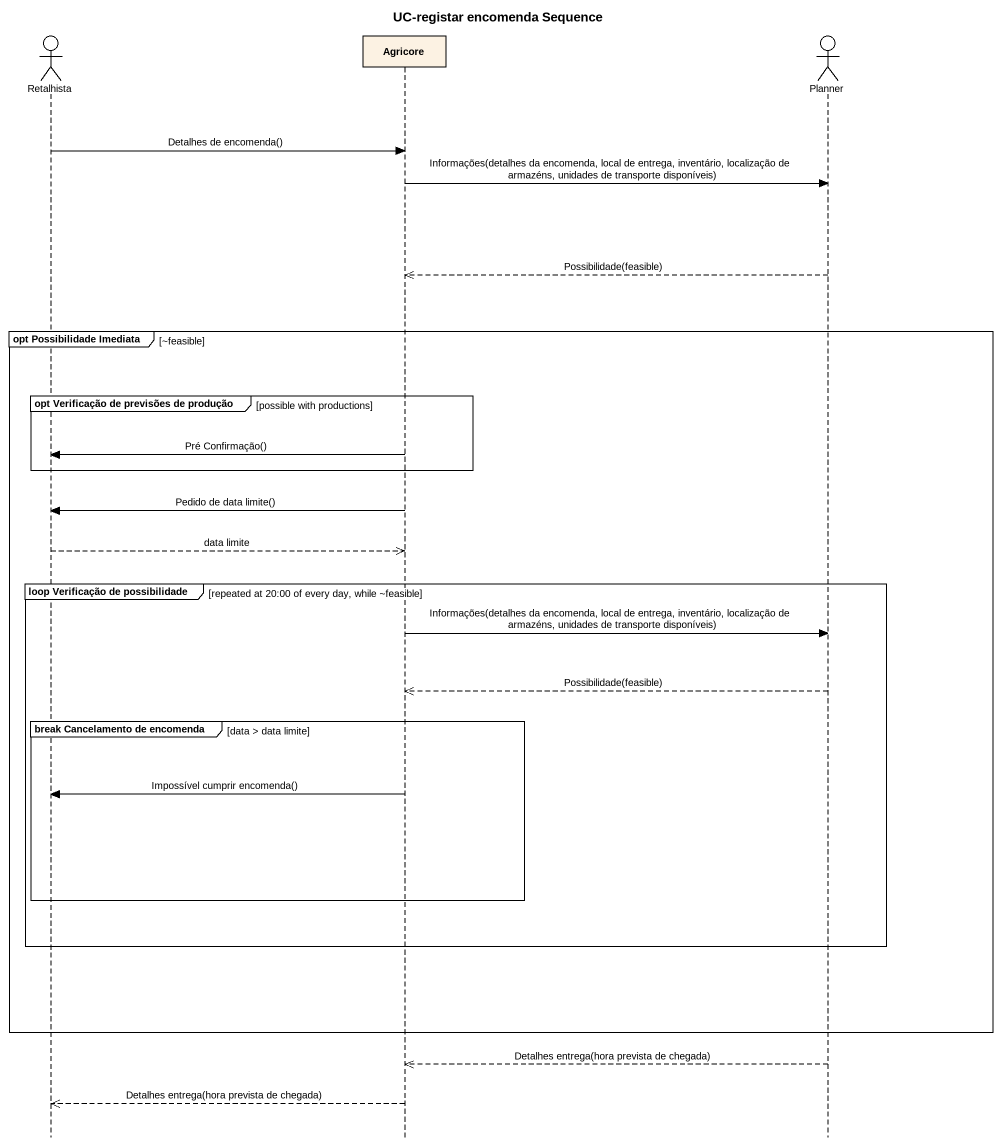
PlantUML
@startuml
title UC-registar encomenda Sequence
hide footbox
actor Retalhista
participant Agricore
actor Planner

Retalhista -> Agricore : Detalhes de encomenda()
Agricore -> Planner : Informações(detalhes da encomenda, local de entrega, inventário, localização de armazéns, unidades de transporte disponíveis)
Planner -->> Agricore : Possibilidade(feasible)
group opt Possibilidade Imediata [~feasible]
  group opt Verificação de previsões de produção [possible with productions]
    Agricore -> Retalhista : Pré Confirmação()
  end
  Agricore -> Retalhista : Pedido de data limite()
  Retalhista -->> Agricore : data limite
  group loop Verificação de possibilidade [repeated at 20:00 of every day, while ~feasible]
    Agricore -> Planner : Informações(detalhes da encomenda, local de entrega, inventário, localização de armazéns, unidades de transporte disponíveis)
    Planner -->> Agricore : Possibilidade(feasible)
    group break Cancelamento de encomenda [data > data limite]
      Agricore -> Retalhista : Impossível cumprir encomenda()
    end
  end
end
Planner -->> Agricore : Detalhes entrega(hora prevista de chegada)
Agricore -->> Retalhista : Detalhes entrega(hora prevista de chegada)
@enduml
